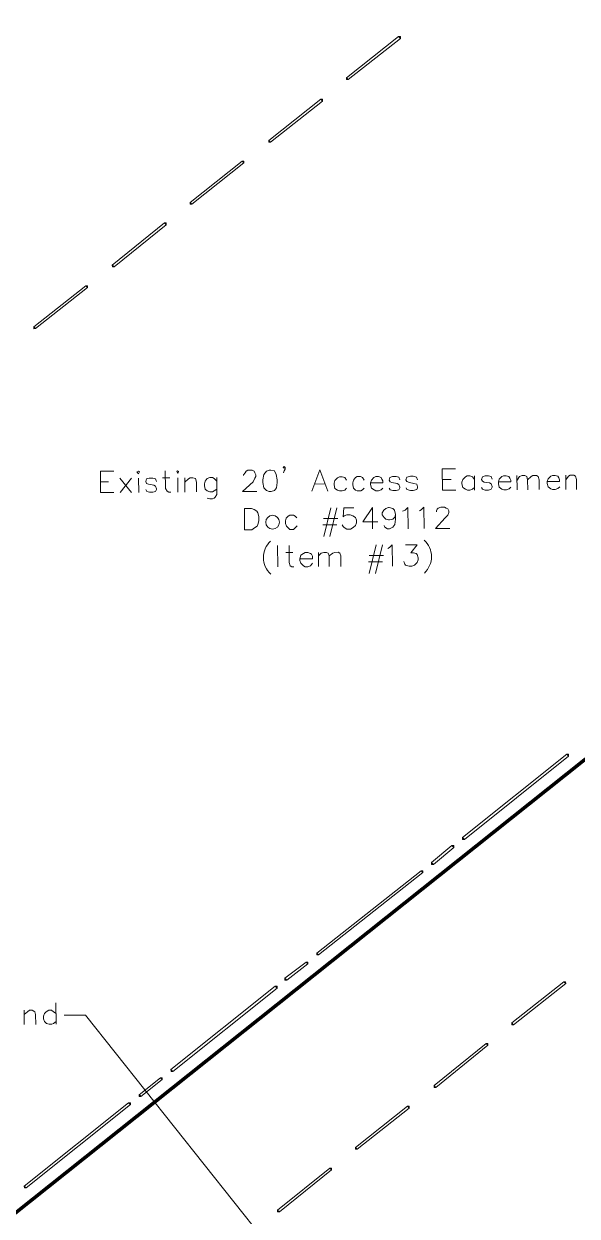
# Model space of a CAD drawing. Header units: inches. Extents: x -5728 to 15181, y 9834 to 15140.
# Drawn here: x 4291 to 4789, y 13913 to 14987 of the extents above; entities that cross this region are included whole.
import ezdxf

# ---------------------------------------------------------------- set-up
doc = ezdxf.new("R2010")
doc.units = ezdxf.units.IN
doc.header["$MEASUREMENT"] = 0
doc.linetypes.add('IMPORT-DASHEDX2 _4_', pattern=[0.1125, 0.075, -0.0375])
for name, color, linetype, lineweight in [('PDF_Geometry', 1, 'Continuous', 9), ('PDF_Solid Fills', 1, 'Continuous', 9), ('site plan converted for PDF_dwg', 1, 'Continuous', 9)]:
    doc.layers.add(name, color=color, linetype=linetype, lineweight=lineweight)

# ---------------------------------------------------------------- blocks, each defined once
blk = doc.blocks.new('site plan converted for PDF_dwg-1480341-SITE PLAN')
at = {"layer": 'PDF_Solid Fills'}
for points in [[(1404.1, 3453.8), (3516.9, 5113.8), (1403.3, 3454.6)], [(1404.9, 3453), (3516.9, 5113.8), (1404.1, 3453.8)], [(1404.9, 3453), (3518.5, 5113.8), (3516.9, 5113.8), (1521.5, 3544.6)], [(1404.9, 3453), (3519.3, 5113), (3518.5, 5113.8), (1521.5, 3544.6)], [(2520.1, 5107.4), (2518.5, 5109), (2520.1, 5109)], [(2471.3, 5070.6), (2471.3, 5072.2), (2472.9, 5070.6)], [(2449.7, 5051.4), (2448.1, 5053), (2449.7, 5053)], [(2400.9, 5014.6), (2400.9, 5016.2), (2402.5, 5014.6)], [(2378.5, 4996.2), (2376.9, 4997.8), (2378.5, 4997.8)], [(2329.7, 4959.4), (2329.7, 4961), (2331.3, 4959.4)], [(2308.1, 4941), (2306.5, 4942.6), (2308.1, 4942.6)], [(2259.3, 4903.4), (2259.3, 4905), (2260.9, 4903.4)], [(2236.9, 4885), (2235.3, 4886.6), (2236.9, 4886.6)], [(2188.1, 4848.2), (2188.1, 4849.8), (2189.7, 4848.2)], [(2667.3, 4460.2), (2665.7, 4461.8), (2667.3, 4461.8)], [(2571.3, 4385.8), (2571.3, 4387.4), (2572.9, 4385.8)], [(2563.3, 4378.6), (2561.7, 4380.2), (2563.3, 4380.2)], [(2543.3, 4363.4), (2543.3, 4365), (2544.9, 4363.4)], [(2535.3, 4356.2), (2533.7, 4357.8), (2535.3, 4357.8)], [(2439.3, 4282.6), (2439.3, 4284.2), (2440.9, 4282.6)], [(2431.3, 4274.6), (2429.7, 4276.2), (2431.3, 4276.2)], [(2403.3, 4253), (2401.7, 4254.6), (2403.3, 4254.6)], [(2410.5, 4260.2), (2410.5, 4261.8), (2412.1, 4260.2)], [(2663.3, 4255.4), (2661.7, 4257), (2663.3, 4257)], [(2614.5, 4218.6), (2614.5, 4220.2), (2616.1, 4218.6)], [(2592.9, 4200.2), (2591.3, 4201.8), (2592.9, 4201.8)], [(2307.3, 4178.6), (2307.3, 4180.2), (2308.9, 4178.6)], [(2299.3, 4171.4), (2297.7, 4173), (2299.3, 4173)], [(2278.5, 4156.2), (2278.5, 4157.8), (2280.1, 4156.2)], [(2544.1, 4162.6), (2544.1, 4164.2), (2545.7, 4162.6)], [(2270.5, 4149), (2268.9, 4150.6), (2270.5, 4150.6)], [(2521.7, 4144.2), (2520.1, 4145.8), (2521.7, 4145.8)], [(2472.9, 4107.4), (2472.9, 4109), (2474.5, 4107.4)], [(2451.3, 4089), (2449.7, 4090.6), (2451.3, 4090.6)], [(2174.5, 4074.6), (2174.5, 4076.2), (2176.1, 4074.6)], [(2402.5, 4051.4), (2402.5, 4053), (2404.1, 4051.4)]]:
    blk.add_hatch(color=147, dxfattribs=at).paths.add_polyline_path(points, flags=0)
at = {"layer": 'PDF_Geometry', "color": 155, "lineweight": 15}
for p, q in [((2247.3, 4709.8), (2254.5, 4709.8)), ((2264.9, 4700.2), (2275.3, 4713)), ((2275.3, 4700.2), (2264.9, 4713)), ((2281.7, 4713), (2281.7, 4700.2)), ((2303.3, 4713), (2309.7, 4713)), ((2316.9, 4713), (2316.9, 4700.2)), ((2323.3, 4700.2), (2323.3, 4713)), ((2440.1, 4706.6), (2449.7, 4706.6)), ((2555.3, 4709.8), (2563.3, 4709.8)), ((2584.1, 4713), (2584.1, 4700.2)), ((2622.5, 4700.2), (2622.5, 4713)), ((2666.5, 4700.2), (2666.5, 4713)), ((2454.5, 4685), (2448.1, 4659.4)), ((2460.1, 4685), (2453.7, 4659.4)), ((2448.1, 4675.4), (2460.9, 4675.4)), ((2447.3, 4669.8), (2460.1, 4669.8)), ((2406.5, 4632.2), (2406.5, 4651.4)), ((2495.3, 4651.4), (2488.9, 4625.8)), ((2500.9, 4651.4), (2494.5, 4625.8)), ((2413.7, 4645), (2420.1, 4645)), ((2443.3, 4632.2), (2443.3, 4645)), ((2488.9, 4641.8), (2501.7, 4641.8)), ((2488.1, 4636.2), (2500.9, 4636.2)), ((2204.1, 4241), (2204.1, 4221.8)), ((2175.3, 4221.8), (2175.3, 4234.6))]:
    blk.add_line(p, q, dxfattribs=at)
at = {"layer": 'PDF_Geometry', "color": 147, "flags": 128}
for points in [[(3518.5, 5113.8), (3519.3, 5113), (1404.9, 3453), (1404.1, 3453.8), (1403.3, 3454.6), (1404.1, 3453.8), (1403.3, 3454.6), (3516.9, 5113.8)], [(2518.5, 5109), (2471.3, 5072.2), (2472.1, 5071.4), (2472.9, 5070.6), (2520.1, 5107.4), (2519.3, 5108.2), (2518.5, 5109), (2520.1, 5109), (2520.1, 5107.4)], [(2472.9, 5070.6), (2471.3, 5070.6), (2471.3, 5072.2)], [(2448.1, 5053), (2400.9, 5016.2), (2401.7, 5015.4), (2402.5, 5014.6), (2449.7, 5051.4), (2448.9, 5052.2), (2448.1, 5053), (2449.7, 5053), (2449.7, 5051.4)], [(2402.5, 5014.6), (2400.9, 5014.6), (2400.9, 5016.2)], [(2376.9, 4997.8), (2329.7, 4961), (2330.5, 4960.2), (2331.3, 4959.4), (2378.5, 4996.2), (2377.7, 4997), (2376.9, 4997.8), (2378.5, 4997.8), (2378.5, 4996.2)], [(2331.3, 4959.4), (2329.7, 4959.4), (2329.7, 4961)], [(2306.5, 4942.6), (2259.3, 4905), (2260.1, 4904.2), (2260.9, 4903.4), (2308.1, 4941), (2307.3, 4941.8), (2306.5, 4942.6), (2308.1, 4942.6), (2308.1, 4941)], [(2260.9, 4903.4), (2259.3, 4903.4), (2259.3, 4905)], [(2235.3, 4886.6), (2188.1, 4849.8), (2188.9, 4849), (2189.7, 4848.2), (2236.9, 4885), (2236.1, 4885.8), (2235.3, 4886.6), (2236.9, 4886.6), (2236.9, 4885)], [(2189.7, 4848.2), (2188.1, 4848.2), (2188.1, 4849.8)], [(2665.7, 4461.8), (2571.3, 4387.4), (2572.1, 4386.6), (2572.9, 4385.8), (2667.3, 4460.2), (2666.5, 4461), (2665.7, 4461.8), (2667.3, 4461.8), (2667.3, 4460.2)], [(2572.9, 4385.8), (2571.3, 4385.8), (2571.3, 4387.4)], [(2561.7, 4380.2), (2543.3, 4365), (2544.1, 4364.2), (2544.9, 4363.4), (2563.3, 4378.6), (2562.5, 4379.4), (2561.7, 4380.2), (2563.3, 4380.2), (2563.3, 4378.6)], [(2544.9, 4363.4), (2543.3, 4363.4), (2543.3, 4365)], [(2533.7, 4357.8), (2439.3, 4284.2), (2440.1, 4283.4), (2440.9, 4282.6), (2535.3, 4356.2), (2534.5, 4357), (2533.7, 4357.8), (2535.3, 4357.8), (2535.3, 4356.2)], [(2440.9, 4282.6), (2439.3, 4282.6), (2439.3, 4284.2)], [(2429.7, 4276.2), (2410.5, 4261.8), (2411.3, 4261), (2412.1, 4260.2), (2431.3, 4274.6), (2430.5, 4275.4), (2429.7, 4276.2), (2431.3, 4276.2), (2431.3, 4274.6)], [(2401.7, 4254.6), (2307.3, 4180.2), (2308.1, 4179.4), (2308.9, 4178.6), (2403.3, 4253), (2402.5, 4253.8), (2401.7, 4254.6), (2403.3, 4254.6), (2403.3, 4253)], [(2412.1, 4260.2), (2410.5, 4260.2), (2410.5, 4261.8)], [(2661.7, 4257), (2614.5, 4220.2), (2615.3, 4219.4), (2616.1, 4218.6), (2663.3, 4255.4), (2662.5, 4256.2), (2661.7, 4257), (2663.3, 4257), (2663.3, 4255.4)], [(2616.1, 4218.6), (2614.5, 4218.6), (2614.5, 4220.2)], [(2591.3, 4201.8), (2544.1, 4164.2), (2544.9, 4163.4), (2545.7, 4162.6), (2592.9, 4200.2), (2592.1, 4201), (2591.3, 4201.8), (2592.9, 4201.8), (2592.9, 4200.2)], [(2308.9, 4178.6), (2307.3, 4178.6), (2307.3, 4180.2)], [(2297.7, 4173), (2278.5, 4157.8), (2279.3, 4157), (2280.1, 4156.2), (2299.3, 4171.4), (2298.5, 4172.2), (2297.7, 4173), (2299.3, 4173), (2299.3, 4171.4)], [(2280.1, 4156.2), (2278.5, 4156.2), (2278.5, 4157.8)], [(2545.7, 4162.6), (2544.1, 4162.6), (2544.1, 4164.2)], [(2268.9, 4150.6), (2174.5, 4076.2), (2175.3, 4075.4), (2176.1, 4074.6), (2270.5, 4149), (2269.7, 4149.8), (2268.9, 4150.6), (2270.5, 4150.6), (2270.5, 4149)], [(2520.1, 4145.8), (2472.9, 4109), (2473.7, 4108.2), (2474.5, 4107.4), (2521.7, 4144.2), (2520.9, 4145), (2520.1, 4145.8), (2521.7, 4145.8), (2521.7, 4144.2)], [(2474.5, 4107.4), (2472.9, 4107.4), (2472.9, 4109)], [(2449.7, 4090.6), (2402.5, 4053), (2403.3, 4052.2), (2404.1, 4051.4), (2451.3, 4089), (2450.5, 4089.8), (2449.7, 4090.6), (2451.3, 4090.6), (2451.3, 4089)], [(2176.1, 4074.6), (2174.5, 4074.6), (2174.5, 4076.2)], [(2404.1, 4051.4), (2402.5, 4051.4), (2402.5, 4053)]]:
    blk.add_lwpolyline(points, dxfattribs=at)
at = {"layer": 'PDF_Geometry', "color": 155, "lineweight": 15, "flags": 128}
for points in [[(2259.3, 4700.2), (2247.3, 4700.2), (2247.3, 4719.4), (2259.3, 4719.4)], [(2305.7, 4719.4), (2305.7, 4703.4), (2307.3, 4701), (2308.9, 4700.2), (2310.5, 4700.2)], [(2376.1, 4714.6), (2376.1, 4715.4), (2377.7, 4717), (2378.5, 4718.6), (2380.1, 4719.4), (2384.1, 4719.4), (2385.7, 4718.6), (2386.5, 4717), (2387.3, 4715.4), (2387.3, 4713.8), (2386.5, 4712.2), (2384.9, 4709), (2375.3, 4700.2), (2388.1, 4700.2)], [(2413.7, 4721.8), (2412.9, 4721), (2412.1, 4721.8), (2412.9, 4722.6), (2413.7, 4721.8), (2413.7, 4720.2), (2412.9, 4718.6), (2412.1, 4717)], [(2437.7, 4700.2), (2444.9, 4719.4), (2452.1, 4700.2)], [(2567.3, 4700.2), (2555.3, 4700.2), (2555.3, 4719.4), (2567.3, 4719.4)], [(2297.7, 4709.8), (2296.9, 4712.2), (2294.5, 4713), (2291.3, 4713), (2288.9, 4712.2), (2288.1, 4709.8), (2288.9, 4708.2), (2290.5, 4707.4), (2295.3, 4706.6), (2296.9, 4705.8), (2297.7, 4703.4), (2297.7, 4702.6), (2296.9, 4701), (2294.5, 4700.2), (2291.3, 4700.2), (2288.9, 4701), (2288.1, 4702.6)], [(2323.3, 4709), (2326.5, 4712.2), (2328.1, 4713), (2330.5, 4713), (2332.9, 4712.2), (2333.7, 4709), (2333.7, 4700.2)], [(2352.1, 4709.8), (2349.7, 4712.2), (2348.1, 4713), (2345.7, 4713), (2343.3, 4712.2), (2341.7, 4709.8), (2340.9, 4707.4), (2340.9, 4705.8), (2341.7, 4702.6), (2343.3, 4701), (2345.7, 4700.2), (2348.1, 4700.2), (2349.7, 4701), (2352.1, 4702.6)], [(2352.1, 4713), (2352.1, 4697.8), (2350.5, 4695.4), (2349.7, 4694.6), (2348.1, 4693.8), (2345.7, 4693.8), (2343.3, 4694.6)], [(2468.9, 4709.8), (2467.3, 4712.2), (2464.9, 4713), (2462.5, 4713), (2460.9, 4712.2), (2458.5, 4709.8), (2457.7, 4707.4), (2457.7, 4705.8), (2458.5, 4702.6), (2460.9, 4701), (2462.5, 4700.2), (2464.9, 4700.2), (2467.3, 4701), (2468.9, 4702.6)], [(2484.9, 4709.8), (2483.3, 4712.2), (2481.7, 4713), (2478.5, 4713), (2476.9, 4712.2), (2475.3, 4709.8), (2474.5, 4707.4), (2474.5, 4705.8), (2475.3, 4702.6), (2476.9, 4701), (2478.5, 4700.2), (2481.7, 4700.2), (2483.3, 4701), (2484.9, 4702.6)], [(2490.5, 4707.4), (2501.7, 4707.4), (2501.7, 4709), (2500.9, 4710.6), (2500.1, 4712.2), (2497.7, 4713), (2495.3, 4713), (2493.7, 4712.2), (2491.3, 4709.8), (2490.5, 4707.4), (2490.5, 4705.8), (2491.3, 4702.6), (2493.7, 4701), (2495.3, 4700.2), (2497.7, 4700.2), (2500.1, 4701), (2501.7, 4702.6)], [(2516.9, 4709.8), (2516.1, 4712.2), (2513.7, 4713), (2510.5, 4713), (2508.1, 4712.2), (2507.3, 4709.8), (2508.1, 4708.2), (2509.7, 4707.4), (2514.5, 4706.6), (2516.1, 4705.8), (2516.9, 4703.4), (2516.9, 4702.6), (2516.1, 4701), (2513.7, 4700.2), (2510.5, 4700.2), (2508.1, 4701), (2507.3, 4702.6)], [(2532.9, 4709.8), (2532.1, 4712.2), (2528.9, 4713), (2526.5, 4713), (2523.3, 4712.2), (2522.5, 4709.8), (2523.3, 4708.2), (2525.7, 4707.4), (2529.7, 4706.6), (2532.1, 4705.8), (2532.9, 4703.4), (2532.9, 4702.6), (2532.1, 4701), (2528.9, 4700.2), (2526.5, 4700.2), (2523.3, 4701), (2522.5, 4702.6)], [(2584.1, 4709.8), (2582.5, 4712.2), (2580.1, 4713), (2577.7, 4713), (2576.1, 4712.2), (2573.7, 4709.8), (2572.9, 4707.4), (2572.9, 4705.8), (2573.7, 4702.6), (2576.1, 4701), (2577.7, 4700.2), (2580.1, 4700.2), (2582.5, 4701), (2584.1, 4702.6)], [(2600.1, 4709.8), (2599.3, 4712.2), (2596.9, 4713), (2593.7, 4713), (2591.3, 4712.2), (2590.5, 4709.8), (2591.3, 4708.2), (2592.9, 4707.4), (2597.7, 4706.6), (2599.3, 4705.8), (2600.1, 4703.4), (2600.1, 4702.6), (2599.3, 4701), (2596.9, 4700.2), (2593.7, 4700.2), (2591.3, 4701), (2590.5, 4702.6)], [(2605.7, 4707.4), (2616.9, 4707.4), (2616.9, 4709), (2616.1, 4710.6), (2615.3, 4712.2), (2612.9, 4713), (2610.5, 4713), (2608.9, 4712.2), (2606.5, 4709.8), (2605.7, 4707.4), (2605.7, 4705.8), (2606.5, 4702.6), (2608.9, 4701), (2610.5, 4700.2), (2612.9, 4700.2), (2615.3, 4701), (2616.9, 4702.6)], [(2622.5, 4709), (2624.9, 4712.2), (2627.3, 4713), (2629.7, 4713), (2631.3, 4712.2), (2632.1, 4709), (2632.1, 4700.2)], [(2632.1, 4709), (2635.3, 4712.2), (2636.9, 4713), (2640.1, 4713), (2641.7, 4712.2), (2642.5, 4709), (2642.5, 4700.2)], [(2649.7, 4707.4), (2660.9, 4707.4), (2660.9, 4709), (2660.1, 4710.6), (2659.3, 4712.2), (2656.9, 4713), (2654.5, 4713), (2652.9, 4712.2), (2650.5, 4709.8), (2649.7, 4707.4), (2649.7, 4705.8), (2650.5, 4702.6), (2652.9, 4701), (2654.5, 4700.2), (2656.9, 4700.2), (2659.3, 4701), (2660.9, 4702.6)], [(2666.5, 4709), (2668.9, 4712.2), (2670.5, 4713), (2673.7, 4713), (2675.3, 4712.2), (2676.1, 4709), (2676.1, 4700.2)], [(2475.3, 4685), (2466.5, 4685), (2465.7, 4677), (2466.5, 4677.8), (2468.9, 4678.6), (2472.1, 4678.6), (2474.5, 4677.8), (2476.9, 4676.2), (2477.7, 4673.8), (2477.7, 4671.4), (2476.9, 4669), (2474.5, 4667.4), (2472.1, 4665.8), (2468.9, 4665.8), (2466.5, 4667.4), (2465.7, 4668.2), (2464.9, 4669.8)], [(2492.1, 4665.8), (2492.1, 4685), (2483.3, 4672.2), (2496.9, 4672.2)], [(2512.9, 4678.6), (2512.1, 4676.2), (2510.5, 4674.6), (2507.3, 4673.8), (2506.5, 4673.8), (2504.1, 4674.6), (2502.5, 4676.2), (2500.9, 4678.6), (2500.9, 4680.2), (2502.5, 4682.6), (2504.1, 4684.2), (2506.5, 4685), (2507.3, 4685), (2510.5, 4684.2), (2512.1, 4682.6), (2512.9, 4678.6), (2512.9, 4674.6), (2512.1, 4669.8), (2510.5, 4667.4), (2507.3, 4665.8), (2505.7, 4665.8), (2503.3, 4667.4), (2502.5, 4669)], [(2519.3, 4681.8), (2521.7, 4682.6), (2524.1, 4685), (2524.1, 4665.8)], [(2534.5, 4681.8), (2536.1, 4682.6), (2538.5, 4685), (2538.5, 4665.8)], [(2549.7, 4681), (2549.7, 4681.8), (2550.5, 4683.4), (2551.3, 4684.2), (2553.7, 4685), (2556.9, 4685), (2558.5, 4684.2), (2560.1, 4683.4), (2560.9, 4681.8), (2560.9, 4680.2), (2560.1, 4677.8), (2557.7, 4675.4), (2548.9, 4665.8), (2561.7, 4665.8)], [(2424.1, 4676.2), (2422.5, 4677.8), (2420.9, 4678.6), (2417.7, 4678.6), (2416.1, 4677.8), (2414.5, 4676.2), (2413.7, 4673.8), (2413.7, 4671.4), (2414.5, 4669), (2416.1, 4667.4), (2417.7, 4665.8), (2420.9, 4665.8), (2422.5, 4667.4), (2424.1, 4669)], [(2416.9, 4651.4), (2416.9, 4636.2), (2417.7, 4633), (2419.3, 4632.2), (2420.9, 4632.2)], [(2505.7, 4648.2), (2507.3, 4649), (2509.7, 4651.4), (2509.7, 4632.2)], [(2521.7, 4651.4), (2532.1, 4651.4), (2526.5, 4644.2), (2528.9, 4644.2), (2531.3, 4643.4), (2532.1, 4642.6), (2532.9, 4639.4), (2532.9, 4637.8), (2532.1, 4635.4), (2529.7, 4633), (2527.3, 4632.2), (2524.9, 4632.2), (2521.7, 4633), (2520.9, 4633.8), (2520.1, 4636.2)], [(2426.5, 4639.4), (2437.7, 4639.4), (2437.7, 4641.8), (2436.9, 4643.4), (2436.1, 4644.2), (2433.7, 4645), (2431.3, 4645), (2429.7, 4644.2), (2427.3, 4642.6), (2426.5, 4639.4), (2426.5, 4637.8), (2427.3, 4635.4), (2429.7, 4633), (2431.3, 4632.2), (2433.7, 4632.2), (2436.1, 4633), (2437.7, 4635.4)], [(2443.3, 4641.8), (2445.7, 4644.2), (2448.1, 4645), (2450.5, 4645), (2452.1, 4644.2), (2452.9, 4641.8), (2452.9, 4632.2)], [(2452.9, 4641.8), (2456.1, 4644.2), (2457.7, 4645), (2460.9, 4645), (2462.5, 4644.2), (2463.3, 4641.8), (2463.3, 4632.2)], [(2175.3, 4230.6), (2178.5, 4233), (2180.1, 4234.6), (2182.5, 4234.6), (2184.9, 4233), (2185.7, 4230.6), (2185.7, 4221.8)], [(2204.1, 4231.4), (2201.7, 4233), (2200.1, 4234.6), (2197.7, 4234.6), (2195.3, 4233), (2193.7, 4231.4), (2192.9, 4229), (2192.9, 4226.6), (2193.7, 4224.2), (2195.3, 4222.6), (2197.7, 4221.8), (2200.1, 4221.8), (2201.7, 4222.6), (2204.1, 4224.2)], [(2654.5, 3689), (2230.5, 4229.8), (2211.3, 4229.8)]]:
    blk.add_lwpolyline(points, dxfattribs=at)
for points in [[(2280.1, 4718.6), (2281.7, 4717), (2282.5, 4718.6), (2281.7, 4719.4)], [(2316.1, 4718.6), (2316.9, 4717), (2317.7, 4718.6), (2316.9, 4719.4)], [(2399.3, 4719.4), (2396.9, 4718.6), (2394.5, 4715.4), (2393.7, 4710.6), (2393.7, 4708.2), (2394.5, 4703.4), (2396.9, 4701), (2399.3, 4700.2), (2400.9, 4700.2), (2404.1, 4701), (2405.7, 4703.4), (2406.5, 4708.2), (2406.5, 4710.6), (2405.7, 4715.4), (2404.1, 4718.6), (2400.9, 4719.4)], [(2376.9, 4665.8), (2376.9, 4685), (2383.3, 4685), (2385.7, 4684.2), (2388.1, 4682.6), (2388.9, 4681), (2389.7, 4677.8), (2389.7, 4673.8), (2388.9, 4670.6), (2388.1, 4669), (2385.7, 4667.4), (2383.3, 4665.8)]]:
    blk.add_lwpolyline(points, close=True, dxfattribs=at)
at = {"layer": 'PDF_Geometry', "color": 155, "lineweight": 15}
blk.add_circle((2402.1, 4672.5), 6.2, dxfattribs=at)
for centre, start, end in [((2413.7, 4640.6), 132.5805, 227.4195), ((2524.9, 4640.6), 312.5805, 47.4195)]:
    blk.add_arc(centre, 20.1, start, end, dxfattribs=at)
at = {"layer": 'PDF_Solid Fills', "color": 147}
for p, q in [((3516.9, 5113.8), (1403.3, 3454.6)), ((1404.1, 3453.8), (3516.9, 5113.8)), ((3516.9, 5113.8), (1404.1, 3453.8)), ((1404.9, 3453), (3516.9, 5113.8)), ((1404.9, 3453), (3518.5, 5113.8)), ((1404.9, 3453), (3519.3, 5113)), ((3516.9, 5113.8), (1521.5, 3544.6)), ((3518.5, 5113.8), (1521.5, 3544.6)), ((2520.1, 5107.4), (2518.5, 5109)), ((2518.5, 5109), (2520.1, 5109)), ((2520.1, 5109), (2520.1, 5107.4)), ((2471.3, 5070.6), (2471.3, 5072.2)), ((2471.3, 5072.2), (2472.9, 5070.6)), ((2472.9, 5070.6), (2471.3, 5070.6)), ((2449.7, 5051.4), (2448.1, 5053)), ((2448.1, 5053), (2449.7, 5053)), ((2449.7, 5053), (2449.7, 5051.4)), ((2400.9, 5014.6), (2400.9, 5016.2)), ((2400.9, 5016.2), (2402.5, 5014.6)), ((2402.5, 5014.6), (2400.9, 5014.6)), ((2378.5, 4996.2), (2376.9, 4997.8)), ((2376.9, 4997.8), (2378.5, 4997.8)), ((2378.5, 4997.8), (2378.5, 4996.2)), ((2329.7, 4959.4), (2329.7, 4961)), ((2329.7, 4961), (2331.3, 4959.4)), ((2331.3, 4959.4), (2329.7, 4959.4)), ((2308.1, 4941), (2306.5, 4942.6)), ((2306.5, 4942.6), (2308.1, 4942.6)), ((2308.1, 4942.6), (2308.1, 4941)), ((2259.3, 4903.4), (2259.3, 4905)), ((2259.3, 4905), (2260.9, 4903.4)), ((2260.9, 4903.4), (2259.3, 4903.4)), ((2236.9, 4885), (2235.3, 4886.6)), ((2235.3, 4886.6), (2236.9, 4886.6)), ((2236.9, 4886.6), (2236.9, 4885)), ((2188.1, 4848.2), (2188.1, 4849.8)), ((2188.1, 4849.8), (2189.7, 4848.2)), ((2189.7, 4848.2), (2188.1, 4848.2)), ((2667.3, 4460.2), (2665.7, 4461.8)), ((2665.7, 4461.8), (2667.3, 4461.8)), ((2667.3, 4461.8), (2667.3, 4460.2)), ((2571.3, 4385.8), (2571.3, 4387.4)), ((2571.3, 4387.4), (2572.9, 4385.8)), ((2572.9, 4385.8), (2571.3, 4385.8)), ((2563.3, 4378.6), (2561.7, 4380.2)), ((2561.7, 4380.2), (2563.3, 4380.2)), ((2563.3, 4380.2), (2563.3, 4378.6)), ((2543.3, 4363.4), (2543.3, 4365)), ((2543.3, 4365), (2544.9, 4363.4)), ((2544.9, 4363.4), (2543.3, 4363.4)), ((2535.3, 4356.2), (2533.7, 4357.8)), ((2533.7, 4357.8), (2535.3, 4357.8)), ((2535.3, 4357.8), (2535.3, 4356.2)), ((2439.3, 4282.6), (2439.3, 4284.2)), ((2439.3, 4284.2), (2440.9, 4282.6)), ((2431.3, 4274.6), (2429.7, 4276.2)), ((2429.7, 4276.2), (2431.3, 4276.2)), ((2431.3, 4276.2), (2431.3, 4274.6)), ((2440.9, 4282.6), (2439.3, 4282.6)), ((2403.3, 4253), (2401.7, 4254.6)), ((2401.7, 4254.6), (2403.3, 4254.6)), ((2403.3, 4254.6), (2403.3, 4253)), ((2410.5, 4260.2), (2410.5, 4261.8)), ((2410.5, 4261.8), (2412.1, 4260.2)), ((2412.1, 4260.2), (2410.5, 4260.2)), ((2663.3, 4255.4), (2661.7, 4257)), ((2661.7, 4257), (2663.3, 4257)), ((2663.3, 4257), (2663.3, 4255.4)), ((2614.5, 4218.6), (2614.5, 4220.2)), ((2614.5, 4220.2), (2616.1, 4218.6)), ((2616.1, 4218.6), (2614.5, 4218.6)), ((2592.9, 4200.2), (2591.3, 4201.8)), ((2591.3, 4201.8), (2592.9, 4201.8)), ((2592.9, 4201.8), (2592.9, 4200.2)), ((2307.3, 4178.6), (2307.3, 4180.2)), ((2307.3, 4180.2), (2308.9, 4178.6)), ((2308.9, 4178.6), (2307.3, 4178.6)), ((2299.3, 4171.4), (2297.7, 4173)), ((2297.7, 4173), (2299.3, 4173)), ((2299.3, 4173), (2299.3, 4171.4)), ((2278.5, 4156.2), (2278.5, 4157.8)), ((2278.5, 4157.8), (2280.1, 4156.2)), ((2280.1, 4156.2), (2278.5, 4156.2)), ((2544.1, 4162.6), (2544.1, 4164.2)), ((2544.1, 4164.2), (2545.7, 4162.6)), ((2545.7, 4162.6), (2544.1, 4162.6)), ((2270.5, 4149), (2268.9, 4150.6)), ((2268.9, 4150.6), (2270.5, 4150.6)), ((2270.5, 4150.6), (2270.5, 4149)), ((2521.7, 4144.2), (2520.1, 4145.8)), ((2520.1, 4145.8), (2521.7, 4145.8)), ((2521.7, 4145.8), (2521.7, 4144.2)), ((2472.9, 4107.4), (2472.9, 4109)), ((2472.9, 4109), (2474.5, 4107.4)), ((2474.5, 4107.4), (2472.9, 4107.4)), ((2451.3, 4089), (2449.7, 4090.6)), ((2449.7, 4090.6), (2451.3, 4090.6)), ((2451.3, 4090.6), (2451.3, 4089)), ((2174.5, 4074.6), (2174.5, 4076.2)), ((2174.5, 4076.2), (2176.1, 4074.6)), ((2176.1, 4074.6), (2174.5, 4074.6)), ((2402.5, 4051.4), (2402.5, 4053)), ((2402.5, 4053), (2404.1, 4051.4)), ((2404.1, 4051.4), (2402.5, 4051.4))]:
    blk.add_line(p, q, dxfattribs=at)

msp = doc.modelspace()

# ---------------------------------------------------------------- block references
at = {"layer": 'site plan converted for PDF_dwg', "color": 147, "linetype": 'IMPORT-DASHEDX2 _4_', "rotation": 0.383349167194431}
msp.add_blockref('site plan converted for PDF_dwg-1480341-SITE PLAN', (2144, 9849.7), dxfattribs=at)

doc.saveas('drawing.dxf')
